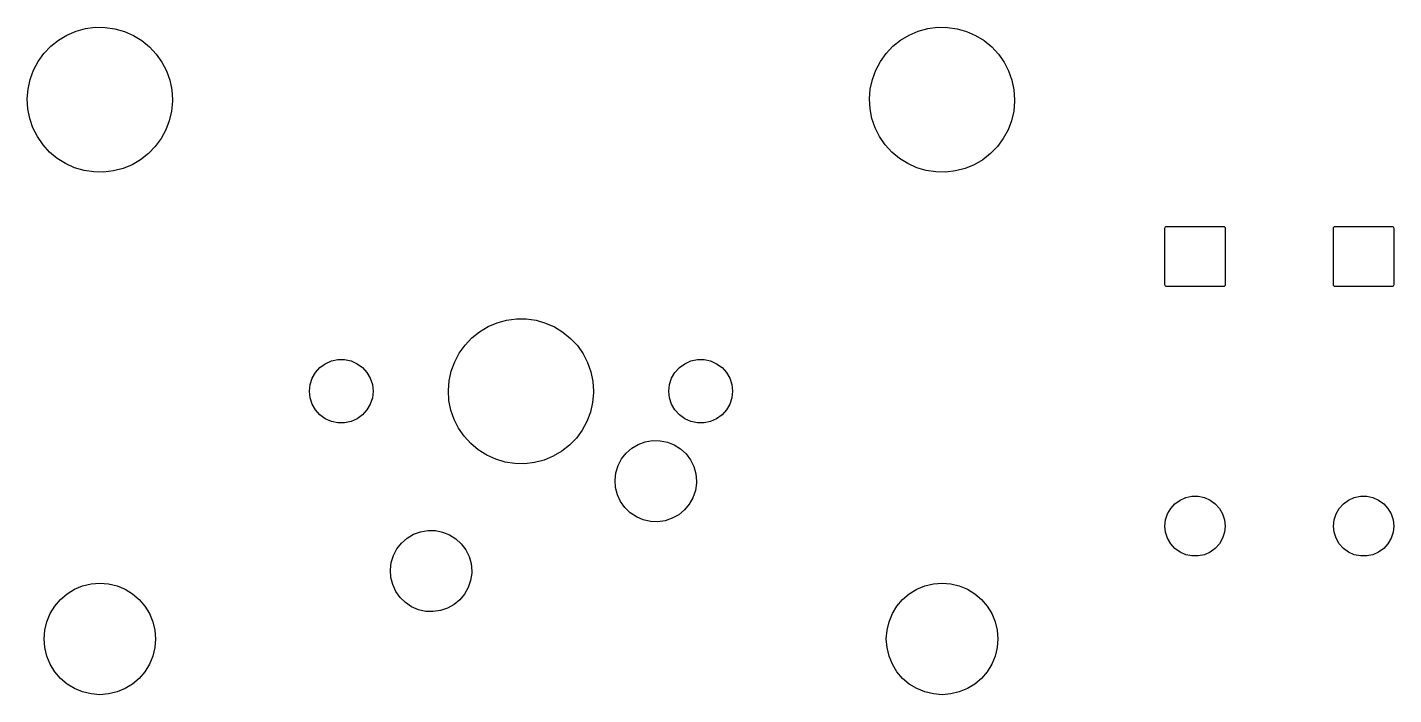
# Model space of a CAD drawing. Extents: x -119 to 120, y -47 to 51.
# Drawn here: x -40.14 to -1.53, y -46.67 to -27.81 of the extents above; entities that cross this region are included whole.
import ezdxf

# ---------------------------------------------------------------- set-up
doc = ezdxf.new("R2010")
doc.units = 0
doc.layers.add('BLACK', color=7, linetype='CONTINUOUS')

msp = doc.modelspace()

# ---------------------------------------------------------------- linework, layer by layer
at = {"layer": 'BLACK', "linetype": 'CONTINUOUS'}
for p, q in [((-39.4813, -28.351), (-39.2637, -28.1766)), ((-39.2637, -28.1766), (-39.0244, -28.0334)), ((-39.0244, -28.0334), (-38.7679, -27.924)), ((-38.7679, -27.924), (-38.4989, -27.8504)), ((-38.4989, -27.8504), (-38.2225, -27.814)), ((-38.2225, -27.814), (-37.9436, -27.8155)), ((-37.9436, -27.8155), (-37.6675, -27.8548)), ((-37.6675, -27.8548), (-37.3993, -27.9312)), ((-37.3993, -27.9312), (-37.144, -28.0433)), ((-37.144, -28.0433), (-36.9062, -28.189)), ((-15.6813, -28.351), (-15.4637, -28.1766)), ((-15.4637, -28.1766), (-15.2244, -28.0334)), ((-15.2244, -28.0334), (-14.9679, -27.924)), ((-14.9679, -27.924), (-14.6989, -27.8504)), ((-14.6989, -27.8504), (-14.4225, -27.814)), ((-14.4225, -27.814), (-14.1436, -27.8155)), ((-14.1436, -27.8155), (-13.8675, -27.8548)), ((-13.8675, -27.8548), (-13.5993, -27.9312)), ((-13.5993, -27.9312), (-13.344, -28.0433)), ((-13.344, -28.0433), (-13.1062, -28.189)), ((-39.836, -28.7797), (-39.6733, -28.5533)), ((-39.6733, -28.5533), (-39.4813, -28.351)), ((-36.9062, -28.189), (-36.6904, -28.3656)), ((-36.6904, -28.3656), (-36.5006, -28.5699)), ((-36.5006, -28.5699), (-36.3403, -28.798)), ((-16.036, -28.7797), (-15.8733, -28.5533)), ((-15.8733, -28.5533), (-15.6813, -28.351)), ((-13.1062, -28.189), (-12.8904, -28.3656)), ((-12.8904, -28.3656), (-12.7006, -28.5699)), ((-12.7006, -28.5699), (-12.5403, -28.798)), ((-39.9665, -29.0262), (-39.836, -28.7797)), ((-36.3403, -28.798), (-36.2124, -29.0458)), ((-16.1665, -29.0262), (-16.036, -28.7797)), ((-12.5403, -28.798), (-12.4124, -29.0458)), ((-40.1218, -29.5605), (-40.0624, -29.2881)), ((-40.0624, -29.2881), (-39.9665, -29.0262)), ((-36.2124, -29.0458), (-36.1193, -29.3087)), ((-36.1193, -29.3087), (-36.0627, -29.5818)), ((-16.3218, -29.5605), (-16.2624, -29.2881)), ((-16.2624, -29.2881), (-16.1665, -29.0262)), ((-12.4124, -29.0458), (-12.3193, -29.3087)), ((-12.3193, -29.3087), (-12.2627, -29.5818)), ((-40.1436, -29.8385), (-40.1218, -29.5605)), ((-36.0627, -29.5818), (-36.0437, -29.86)), ((-16.3436, -29.8385), (-16.3218, -29.5605)), ((-12.2627, -29.5818), (-12.2437, -29.86)), ((-40.1276, -30.1169), (-40.1436, -29.8385)), ((-40.0739, -30.3906), (-40.1276, -30.1169)), ((-36.0442, -29.9029), (-36.069, -30.1807)), ((-36.0437, -29.86), (-36.0442, -29.9029)), ((-16.3276, -30.1169), (-16.3436, -29.8385)), ((-16.2739, -30.3906), (-16.3276, -30.1169)), ((-12.2442, -29.9029), (-12.269, -30.1807)), ((-12.2437, -29.86), (-12.2442, -29.9029)), ((-39.9836, -30.6544), (-40.0739, -30.3906)), ((-36.1312, -30.4525), (-36.2298, -30.7134)), ((-36.069, -30.1807), (-36.1312, -30.4525)), ((-16.1836, -30.6544), (-16.2739, -30.3906)), ((-12.3312, -30.4525), (-12.4298, -30.7134)), ((-12.269, -30.1807), (-12.3312, -30.4525)), ((-39.8583, -30.9035), (-39.9836, -30.6544)), ((-36.2298, -30.7134), (-36.3629, -30.9584)), ((-16.0583, -30.9035), (-16.1836, -30.6544)), ((-12.4298, -30.7134), (-12.5629, -30.9584)), ((-39.7003, -31.1334), (-39.8583, -30.9035)), ((-39.5126, -31.3396), (-39.7003, -31.1334)), ((-36.528, -31.1832), (-36.722, -31.3834)), ((-36.3629, -30.9584), (-36.528, -31.1832)), ((-15.9003, -31.1334), (-16.0583, -30.9035)), ((-15.7126, -31.3396), (-15.9003, -31.1334)), ((-12.728, -31.1832), (-12.922, -31.3834)), ((-12.5629, -30.9584), (-12.728, -31.1832)), ((-39.2987, -31.5185), (-39.5126, -31.3396)), ((-39.0625, -31.6667), (-39.2987, -31.5185)), ((-36.9415, -31.5555), (-37.1822, -31.6962)), ((-36.722, -31.3834), (-36.9415, -31.5555)), ((-15.4987, -31.5185), (-15.7126, -31.3396)), ((-15.2625, -31.6667), (-15.4987, -31.5185)), ((-13.1415, -31.5555), (-13.3822, -31.6962)), ((-12.922, -31.3834), (-13.1415, -31.5555)), ((-38.8083, -31.7814), (-39.0625, -31.6667)), ((-38.5409, -31.8606), (-38.8083, -31.7814)), ((-38.2653, -31.9028), (-38.5409, -31.8606)), ((-37.9865, -31.9072), (-38.2653, -31.9028)), ((-37.7096, -31.8737), (-37.9865, -31.9072)), ((-37.4399, -31.8029), (-37.7096, -31.8737)), ((-37.1822, -31.6962), (-37.4399, -31.8029)), ((-15.0083, -31.7814), (-15.2625, -31.6667)), ((-14.7409, -31.8606), (-15.0083, -31.7814)), ((-14.4653, -31.9028), (-14.7409, -31.8606)), ((-14.1865, -31.9072), (-14.4653, -31.9028)), ((-13.9096, -31.8737), (-14.1865, -31.9072)), ((-13.6399, -31.8029), (-13.9096, -31.8737)), ((-13.3822, -31.6962), (-13.6399, -31.8029)), ((-7.99375, -33.49), (-7.98994, -33.4709)), ((-7.99375, -35.09), (-7.99375, -33.49)), ((-7.98994, -33.4709), (-7.9791, -33.4546)), ((-7.9791, -33.4546), (-7.96288, -33.4438)), ((-7.96288, -33.4438), (-7.94375, -33.44)), ((-7.94375, -33.44), (-6.34375, -33.44)), ((-6.34375, -33.44), (-6.32462, -33.4438)), ((-6.32462, -33.4438), (-6.30839, -33.4546)), ((-6.30839, -33.4546), (-6.29756, -33.4709)), ((-6.29756, -33.4709), (-6.29375, -33.49)), ((-6.29375, -33.49), (-6.29375, -35.09)), ((-3.23125, -33.49), (-3.22744, -33.4709)), ((-3.23125, -35.09), (-3.23125, -33.49)), ((-3.22744, -33.4709), (-3.2166, -33.4546)), ((-3.2166, -33.4546), (-3.20038, -33.4438)), ((-3.20038, -33.4438), (-3.18125, -33.44)), ((-3.18125, -33.44), (-1.58125, -33.44)), ((-1.58125, -33.44), (-1.56212, -33.4438)), ((-1.56212, -33.4438), (-1.5459, -33.4546)), ((-1.5459, -33.4546), (-1.53506, -33.4709)), ((-1.53506, -33.4709), (-1.53125, -33.49)), ((-1.53125, -33.49), (-1.53125, -35.09)), ((-7.98994, -35.1091), (-7.99375, -35.09)), ((-7.9791, -35.1254), (-7.98994, -35.1091)), ((-7.96288, -35.1362), (-7.9791, -35.1254)), ((-7.94375, -35.14), (-7.96288, -35.1362)), ((-6.32462, -35.1362), (-6.34375, -35.14)), ((-6.30839, -35.1254), (-6.32462, -35.1362)), ((-6.29756, -35.1091), (-6.30839, -35.1254)), ((-6.29375, -35.09), (-6.29756, -35.1091)), ((-3.22744, -35.1091), (-3.23125, -35.09)), ((-3.2166, -35.1254), (-3.22744, -35.1091)), ((-3.20038, -35.1362), (-3.2166, -35.1254)), ((-3.18125, -35.14), (-3.20038, -35.1362)), ((-1.56212, -35.1362), (-1.58125, -35.14)), ((-1.5459, -35.1254), (-1.56212, -35.1362)), ((-1.53506, -35.1091), (-1.5459, -35.1254)), ((-1.53125, -35.09), (-1.53506, -35.1091)), ((-6.34375, -35.14), (-7.94375, -35.14)), ((-1.58125, -35.14), (-3.18125, -35.14)), ((-27.3637, -36.4166), (-27.1244, -36.2734)), ((-27.1244, -36.2734), (-26.8679, -36.164)), ((-26.8679, -36.164), (-26.5989, -36.0904)), ((-26.5989, -36.0904), (-26.3225, -36.054)), ((-26.3225, -36.054), (-26.0436, -36.0555)), ((-26.0436, -36.0555), (-25.7675, -36.0948)), ((-25.7675, -36.0948), (-25.4993, -36.1712)), ((-25.4993, -36.1712), (-25.244, -36.2833)), ((-25.244, -36.2833), (-25.0062, -36.429)), ((-27.7733, -36.7933), (-27.5813, -36.591)), ((-27.5813, -36.591), (-27.3637, -36.4166)), ((-25.0062, -36.429), (-24.7904, -36.6056)), ((-24.7904, -36.6056), (-24.6006, -36.8099)), ((-28.0665, -37.2662), (-27.936, -37.0197)), ((-27.936, -37.0197), (-27.7733, -36.7933)), ((-24.6006, -36.8099), (-24.4403, -37.038)), ((-24.4403, -37.038), (-24.3124, -37.2858)), ((-32.0019, -37.571), (-31.876, -37.4312)), ((-31.876, -37.4312), (-31.7237, -37.3206)), ((-31.7237, -37.3206), (-31.5519, -37.244)), ((-31.5519, -37.244), (-31.3678, -37.2049)), ((-31.3678, -37.2049), (-31.1797, -37.2049)), ((-31.1797, -37.2049), (-30.9956, -37.244)), ((-30.9956, -37.244), (-30.8237, -37.3206)), ((-30.8237, -37.3206), (-30.6715, -37.4312)), ((-30.6715, -37.4312), (-30.5456, -37.571)), ((-28.1624, -37.5281), (-28.0665, -37.2662)), ((-24.3124, -37.2858), (-24.2193, -37.5487)), ((-21.8419, -37.571), (-21.716, -37.4312)), ((-21.716, -37.4312), (-21.5637, -37.3206)), ((-21.5637, -37.3206), (-21.3919, -37.244)), ((-21.3919, -37.244), (-21.2078, -37.2049)), ((-21.2078, -37.2049), (-21.0197, -37.2049)), ((-21.0197, -37.2049), (-20.8356, -37.244)), ((-20.8356, -37.244), (-20.6638, -37.3206)), ((-20.6638, -37.3206), (-20.5115, -37.4312)), ((-20.5115, -37.4312), (-20.3856, -37.571)), ((-32.1541, -37.9129), (-32.0959, -37.7339)), ((-32.0959, -37.7339), (-32.0019, -37.571)), ((-30.5456, -37.571), (-30.4516, -37.7339)), ((-30.4516, -37.7339), (-30.3934, -37.9129)), ((-28.2436, -38.0785), (-28.2218, -37.8005)), ((-28.2218, -37.8005), (-28.1624, -37.5281)), ((-24.2193, -37.5487), (-24.1627, -37.8218)), ((-24.1627, -37.8218), (-24.1437, -38.1)), ((-21.9941, -37.9129), (-21.9359, -37.7339)), ((-21.9359, -37.7339), (-21.8419, -37.571)), ((-20.3856, -37.571), (-20.2916, -37.7339)), ((-20.2916, -37.7339), (-20.2334, -37.9129)), ((-32.1737, -38.1), (-32.1541, -37.9129)), ((-32.1541, -38.2871), (-32.1737, -38.1)), ((-30.3934, -37.9129), (-30.3737, -38.1)), ((-30.3737, -38.1), (-30.3934, -38.2871)), ((-28.2276, -38.3569), (-28.2436, -38.0785)), ((-24.1442, -38.1429), (-24.169, -38.4207)), ((-24.1437, -38.1), (-24.1442, -38.1429)), ((-22.0137, -38.1), (-21.9941, -37.9129)), ((-21.9941, -38.2871), (-22.0137, -38.1)), ((-20.2334, -37.9129), (-20.2137, -38.1)), ((-20.2137, -38.1), (-20.2334, -38.2871)), ((-32.0959, -38.4661), (-32.1541, -38.2871)), ((-32.0019, -38.629), (-32.0959, -38.4661)), ((-30.4516, -38.4661), (-30.5456, -38.629)), ((-30.3934, -38.2871), (-30.4516, -38.4661)), ((-28.1739, -38.6306), (-28.2276, -38.3569)), ((-24.169, -38.4207), (-24.2312, -38.6925)), ((-21.9359, -38.4661), (-21.9941, -38.2871)), ((-21.8419, -38.629), (-21.9359, -38.4661)), ((-20.2916, -38.4661), (-20.3856, -38.629)), ((-20.2334, -38.2871), (-20.2916, -38.4661)), ((-31.876, -38.7688), (-32.0019, -38.629)), ((-31.7237, -38.8794), (-31.876, -38.7688)), ((-31.5519, -38.956), (-31.7237, -38.8794)), ((-31.3678, -38.9951), (-31.5519, -38.956)), ((-31.1797, -38.9951), (-31.3678, -38.9951)), ((-30.9956, -38.956), (-31.1797, -38.9951)), ((-30.8237, -38.8794), (-30.9956, -38.956)), ((-30.6715, -38.7688), (-30.8237, -38.8794)), ((-30.5456, -38.629), (-30.6715, -38.7688)), ((-28.0836, -38.8944), (-28.1739, -38.6306)), ((-27.9583, -39.1435), (-28.0836, -38.8944)), ((-24.3298, -38.9534), (-24.4629, -39.1984)), ((-24.2312, -38.6925), (-24.3298, -38.9534)), ((-21.716, -38.7688), (-21.8419, -38.629)), ((-21.5637, -38.8794), (-21.716, -38.7688)), ((-21.3919, -38.956), (-21.5637, -38.8794)), ((-21.2078, -38.9951), (-21.3919, -38.956)), ((-21.0197, -38.9951), (-21.2078, -38.9951)), ((-20.8356, -38.956), (-21.0197, -38.9951)), ((-20.6638, -38.8794), (-20.8356, -38.956)), ((-20.5115, -38.7688), (-20.6638, -38.8794)), ((-20.3856, -38.629), (-20.5115, -38.7688)), ((-27.8003, -39.3734), (-27.9583, -39.1435)), ((-27.6126, -39.5796), (-27.8003, -39.3734)), ((-24.4629, -39.1984), (-24.628, -39.4232)), ((-27.3987, -39.7585), (-27.6126, -39.5796)), ((-27.1625, -39.9067), (-27.3987, -39.7585)), ((-24.822, -39.6234), (-25.0415, -39.7955)), ((-24.628, -39.4232), (-24.822, -39.6234)), ((-23.2179, -39.8484), (-23.0597, -39.7096)), ((-23.0597, -39.7096), (-22.8788, -39.602)), ((-22.8788, -39.602), (-22.6814, -39.5292)), ((-22.6814, -39.5292), (-22.474, -39.4935)), ((-22.474, -39.4935), (-22.2635, -39.4963)), ((-22.2635, -39.4963), (-22.0571, -39.5374)), ((-22.0571, -39.5374), (-21.8617, -39.6153)), ((-21.8617, -39.6153), (-21.6837, -39.7276)), ((-21.6837, -39.7276), (-21.5291, -39.8705)), ((-26.9083, -40.0214), (-27.1625, -39.9067)), ((-26.6409, -40.1006), (-26.9083, -40.0214)), ((-26.3653, -40.1428), (-26.6409, -40.1006)), ((-26.0865, -40.1472), (-26.3653, -40.1428)), ((-25.8096, -40.1137), (-26.0865, -40.1472)), ((-25.5399, -40.0429), (-25.8096, -40.1137)), ((-25.2822, -39.9362), (-25.5399, -40.0429)), ((-25.0415, -39.7955), (-25.2822, -39.9362)), ((-23.4462, -40.1999), (-23.3482, -40.0137)), ((-23.3482, -40.0137), (-23.2179, -39.8484)), ((-21.5291, -39.8705), (-21.4032, -40.0391)), ((-21.4032, -40.0391), (-21.3101, -40.2279)), ((-23.5334, -40.6099), (-23.5086, -40.4009)), ((-23.5086, -40.4009), (-23.4462, -40.1999)), ((-21.3101, -40.2279), (-21.253, -40.4304)), ((-21.253, -40.4304), (-21.2338, -40.64)), ((-23.5196, -40.8199), (-23.5334, -40.6099)), ((-23.4678, -41.0239), (-23.5196, -40.8199)), ((-21.2655, -40.9085), (-21.3332, -41.1077)), ((-21.2353, -40.7002), (-21.2655, -40.9085)), ((-21.2338, -40.64), (-21.2353, -40.7002)), ((-23.3797, -41.215), (-23.4678, -41.0239)), ((-23.2582, -41.3869), (-23.3797, -41.215)), ((-21.436, -41.2914), (-21.5706, -41.4532)), ((-21.3332, -41.1077), (-21.436, -41.2914)), ((-7.83141, -41.4104), (-7.71251, -41.2783)), ((-7.71251, -41.2783), (-7.56875, -41.1739)), ((-7.56875, -41.1739), (-7.40641, -41.1016)), ((-7.40641, -41.1016), (-7.2326, -41.0647)), ((-7.2326, -41.0647), (-7.0549, -41.0647)), ((-7.0549, -41.0647), (-6.88109, -41.1016)), ((-6.88109, -41.1016), (-6.71875, -41.1739)), ((-6.71875, -41.1739), (-6.57499, -41.2783)), ((-6.57499, -41.2783), (-6.45609, -41.4104)), ((-3.06891, -41.4104), (-2.95001, -41.2783)), ((-2.95001, -41.2783), (-2.80625, -41.1739)), ((-2.80625, -41.1739), (-2.64391, -41.1016)), ((-2.64391, -41.1016), (-2.4701, -41.0647)), ((-2.4701, -41.0647), (-2.2924, -41.0647)), ((-2.2924, -41.0647), (-2.11859, -41.1016)), ((-2.11859, -41.1016), (-1.95625, -41.1739)), ((-1.95625, -41.1739), (-1.81249, -41.2783)), ((-1.81249, -41.2783), (-1.69359, -41.4104)), ((-23.1075, -41.5337), (-23.2582, -41.3869)), ((-22.9325, -41.6506), (-23.1075, -41.5337)), ((-22.7391, -41.7337), (-22.9325, -41.6506)), ((-21.916, -41.6906), (-22.1153, -41.7582)), ((-21.7324, -41.5877), (-21.916, -41.6906)), ((-21.5706, -41.4532), (-21.7324, -41.5877)), ((-7.97517, -41.7333), (-7.92026, -41.5643)), ((-7.92026, -41.5643), (-7.83141, -41.4104)), ((-6.45609, -41.4104), (-6.36724, -41.5643)), ((-6.36724, -41.5643), (-6.31232, -41.7333)), ((-3.21267, -41.7333), (-3.15776, -41.5643)), ((-3.15776, -41.5643), (-3.06891, -41.4104)), ((-1.69359, -41.4104), (-1.60474, -41.5643)), ((-1.60474, -41.5643), (-1.54983, -41.7333)), ((-29.2288, -42.142), (-29.0314, -42.0692)), ((-29.0314, -42.0692), (-28.824, -42.0335)), ((-28.824, -42.0335), (-28.6135, -42.0363)), ((-28.6135, -42.0363), (-28.4071, -42.0774)), ((-28.4071, -42.0774), (-28.2117, -42.1553)), ((-22.5339, -41.7802), (-22.7391, -41.7337)), ((-22.3236, -41.7884), (-22.5339, -41.7802)), ((-22.1153, -41.7582), (-22.3236, -41.7884)), ((-7.99375, -41.91), (-7.97517, -41.7333)), ((-7.97517, -42.0867), (-7.99375, -41.91)), ((-7.92026, -42.2557), (-7.97517, -42.0867)), ((-6.31232, -42.0867), (-6.36724, -42.2557)), ((-6.31232, -41.7333), (-6.29375, -41.91)), ((-6.29375, -41.91), (-6.31232, -42.0867)), ((-3.23125, -41.91), (-3.21267, -41.7333)), ((-3.21267, -42.0867), (-3.23125, -41.91)), ((-3.15776, -42.2557), (-3.21267, -42.0867)), ((-1.54983, -42.0867), (-1.60474, -42.2557)), ((-1.54983, -41.7333), (-1.53125, -41.91)), ((-1.53125, -41.91), (-1.54983, -42.0867)), ((-29.6982, -42.5537), (-29.5679, -42.3884)), ((-29.5679, -42.3884), (-29.4097, -42.2496)), ((-29.4097, -42.2496), (-29.2288, -42.142)), ((-28.2117, -42.1553), (-28.0337, -42.2676)), ((-28.0337, -42.2676), (-27.8791, -42.4105)), ((-27.8791, -42.4105), (-27.7532, -42.5791)), ((-7.83141, -42.4096), (-7.92026, -42.2557)), ((-7.71251, -42.5417), (-7.83141, -42.4096)), ((-6.45609, -42.4096), (-6.57499, -42.5417)), ((-6.36724, -42.2557), (-6.45609, -42.4096)), ((-3.06891, -42.4096), (-3.15776, -42.2557)), ((-2.95001, -42.5417), (-3.06891, -42.4096)), ((-1.69359, -42.4096), (-1.81249, -42.5417)), ((-1.60474, -42.2557), (-1.69359, -42.4096)), ((-29.8586, -42.9409), (-29.7962, -42.7399)), ((-29.7962, -42.7399), (-29.6982, -42.5537)), ((-27.7532, -42.5791), (-27.6601, -42.7679)), ((-27.6601, -42.7679), (-27.603, -42.9704)), ((-7.56875, -42.6461), (-7.71251, -42.5417)), ((-7.40641, -42.7184), (-7.56875, -42.6461)), ((-7.2326, -42.7553), (-7.40641, -42.7184)), ((-7.0549, -42.7553), (-7.2326, -42.7553)), ((-6.88109, -42.7184), (-7.0549, -42.7553)), ((-6.71875, -42.6461), (-6.88109, -42.7184)), ((-6.57499, -42.5417), (-6.71875, -42.6461)), ((-2.80625, -42.6461), (-2.95001, -42.5417)), ((-2.64391, -42.7184), (-2.80625, -42.6461)), ((-2.4701, -42.7553), (-2.64391, -42.7184)), ((-2.2924, -42.7553), (-2.4701, -42.7553)), ((-2.11859, -42.7184), (-2.2924, -42.7553)), ((-1.95625, -42.6461), (-2.11859, -42.7184)), ((-1.81249, -42.5417), (-1.95625, -42.6461)), ((-29.8834, -43.1499), (-29.8586, -42.9409)), ((-29.8696, -43.3599), (-29.8834, -43.1499)), ((-27.5853, -43.2402), (-27.6155, -43.4485)), ((-27.603, -42.9704), (-27.5837, -43.18)), ((-27.5837, -43.18), (-27.5853, -43.2402)), ((-38.8088, -43.6967), (-38.5805, -43.6021)), ((-38.5805, -43.6021), (-38.3401, -43.5444)), ((-38.3401, -43.5444), (-38.0938, -43.525)), ((-38.0938, -43.525), (-37.8474, -43.5444)), ((-37.8474, -43.5444), (-37.607, -43.6021)), ((-37.607, -43.6021), (-37.3787, -43.6967)), ((-29.8178, -43.5639), (-29.8696, -43.3599)), ((-29.7297, -43.755), (-29.8178, -43.5639)), ((-27.6155, -43.4485), (-27.6832, -43.6477)), ((-15.0088, -43.6967), (-14.7805, -43.6021)), ((-14.7805, -43.6021), (-14.5401, -43.5444)), ((-14.5401, -43.5444), (-14.2937, -43.525)), ((-14.2937, -43.525), (-14.0474, -43.5444)), ((-14.0474, -43.5444), (-13.807, -43.6021)), ((-13.807, -43.6021), (-13.5787, -43.6967)), ((-39.368, -44.1742), (-39.2074, -43.9863)), ((-39.2074, -43.9863), (-39.0195, -43.8258)), ((-39.0195, -43.8258), (-38.8088, -43.6967)), ((-37.3787, -43.6967), (-37.168, -43.8258)), ((-37.168, -43.8258), (-36.9801, -43.9863)), ((-36.9801, -43.9863), (-36.8195, -44.1742)), ((-29.6082, -43.9269), (-29.7297, -43.755)), ((-29.4575, -44.0737), (-29.6082, -43.9269)), ((-27.9206, -43.9932), (-28.0824, -44.1277)), ((-27.786, -43.8314), (-27.9206, -43.9932)), ((-27.6832, -43.6477), (-27.786, -43.8314)), ((-15.568, -44.1742), (-15.4074, -43.9863)), ((-15.4074, -43.9863), (-15.2195, -43.8258)), ((-15.2195, -43.8258), (-15.0088, -43.6967)), ((-13.5787, -43.6967), (-13.368, -43.8258)), ((-13.368, -43.8258), (-13.1801, -43.9863)), ((-13.1801, -43.9863), (-13.0195, -44.1742)), ((-39.5917, -44.6133), (-39.4971, -44.385)), ((-39.4971, -44.385), (-39.368, -44.1742)), ((-36.8195, -44.1742), (-36.6904, -44.385)), ((-36.6904, -44.385), (-36.5958, -44.6133)), ((-29.2825, -44.1906), (-29.4575, -44.0737)), ((-29.0891, -44.2737), (-29.2825, -44.1906)), ((-28.8839, -44.3202), (-29.0891, -44.2737)), ((-28.6736, -44.3284), (-28.8839, -44.3202)), ((-28.4653, -44.2982), (-28.6736, -44.3284)), ((-28.266, -44.2306), (-28.4653, -44.2982)), ((-28.0824, -44.1277), (-28.266, -44.2306)), ((-15.7917, -44.6133), (-15.6971, -44.385)), ((-15.6971, -44.385), (-15.568, -44.1742)), ((-13.0195, -44.1742), (-12.8904, -44.385)), ((-12.8904, -44.385), (-12.7958, -44.6133)), ((-39.6494, -44.8536), (-39.5917, -44.6133)), ((-36.5958, -44.6133), (-36.5381, -44.8536)), ((-15.8494, -44.8536), (-15.7917, -44.6133)), ((-12.7958, -44.6133), (-12.7381, -44.8536)), ((-39.6687, -45.1), (-39.6494, -44.8536)), ((-39.6494, -45.3464), (-39.6687, -45.1)), ((-36.5381, -44.8536), (-36.5187, -45.1)), ((-36.5187, -45.1), (-36.5381, -45.3464)), ((-15.8687, -45.1), (-15.8494, -44.8536)), ((-15.8494, -45.3464), (-15.8687, -45.1)), ((-12.7381, -44.8536), (-12.7188, -45.1)), ((-12.7188, -45.1), (-12.7381, -45.3464)), ((-39.5917, -45.5867), (-39.6494, -45.3464)), ((-36.5381, -45.3464), (-36.5958, -45.5867)), ((-15.7917, -45.5867), (-15.8494, -45.3464)), ((-12.7381, -45.3464), (-12.7958, -45.5867)), ((-39.4971, -45.815), (-39.5917, -45.5867)), ((-39.368, -46.0258), (-39.4971, -45.815)), ((-36.6904, -45.815), (-36.8195, -46.0258)), ((-36.5958, -45.5867), (-36.6904, -45.815)), ((-15.6971, -45.815), (-15.7917, -45.5867)), ((-15.568, -46.0258), (-15.6971, -45.815)), ((-12.8904, -45.815), (-13.0195, -46.0258)), ((-12.7958, -45.5867), (-12.8904, -45.815)), ((-39.2074, -46.2137), (-39.368, -46.0258)), ((-39.0195, -46.3742), (-39.2074, -46.2137)), ((-36.9801, -46.2137), (-37.168, -46.3742)), ((-36.8195, -46.0258), (-36.9801, -46.2137)), ((-15.4074, -46.2137), (-15.568, -46.0258)), ((-15.2195, -46.3742), (-15.4074, -46.2137)), ((-13.1801, -46.2137), (-13.368, -46.3742)), ((-13.0195, -46.0258), (-13.1801, -46.2137)), ((-38.8088, -46.5033), (-39.0195, -46.3742)), ((-38.5805, -46.5979), (-38.8088, -46.5033)), ((-38.3401, -46.6556), (-38.5805, -46.5979)), ((-38.0938, -46.675), (-38.3401, -46.6556)), ((-37.8474, -46.6556), (-38.0938, -46.675)), ((-37.607, -46.5979), (-37.8474, -46.6556)), ((-37.3787, -46.5033), (-37.607, -46.5979)), ((-37.168, -46.3742), (-37.3787, -46.5033)), ((-15.0088, -46.5033), (-15.2195, -46.3742)), ((-14.7805, -46.5979), (-15.0088, -46.5033)), ((-14.5401, -46.6556), (-14.7805, -46.5979)), ((-14.2937, -46.675), (-14.5401, -46.6556)), ((-14.0474, -46.6556), (-14.2937, -46.675)), ((-13.807, -46.5979), (-14.0474, -46.6556)), ((-13.5787, -46.5033), (-13.807, -46.5979)), ((-13.368, -46.3742), (-13.5787, -46.5033))]:
    msp.add_line(p, q, dxfattribs=at)

doc.saveas('drawing.dxf')
